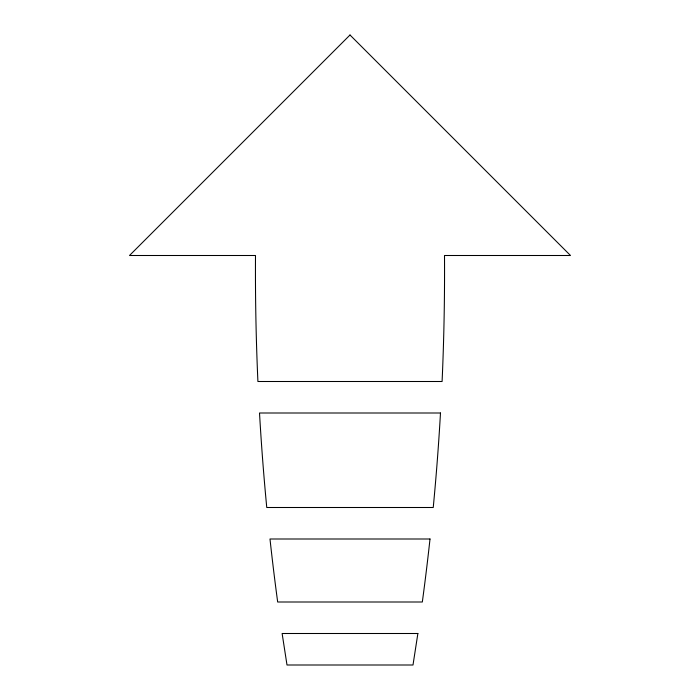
<?xml version="1.0" encoding="UTF-8"?>
<svg xmlns="http://www.w3.org/2000/svg" width="700" height="700" viewBox="0 0 700 700"><rect width="100%" height="100%" fill="white"/><g stroke="black" fill="none" stroke-linecap="round" stroke-linejoin="round"><path stroke-width="1.05" d="M417.874 633.5L413 665L287 665L282.126 633.5L417.874 633.5M350 35L129.5 255.5L255.5 255.5A2472.802 2472.802 0 0 0 257.906 381.5L442.094 381.5A2472.802 2472.802 0 0 0 444.5 255.5L570.5 255.5L350 35M440.484 413L259.516 413A2472.802 2472.802 0 0 0 266.761 507.5L433.239 507.5A2472.802 2472.802 0 0 0 440.484 413M430.01 539L269.99 539A2472.802 2472.802 0 0 0 277.672 602L422.328 602A2472.802 2472.802 0 0 0 430.01 539"/></g></svg>
